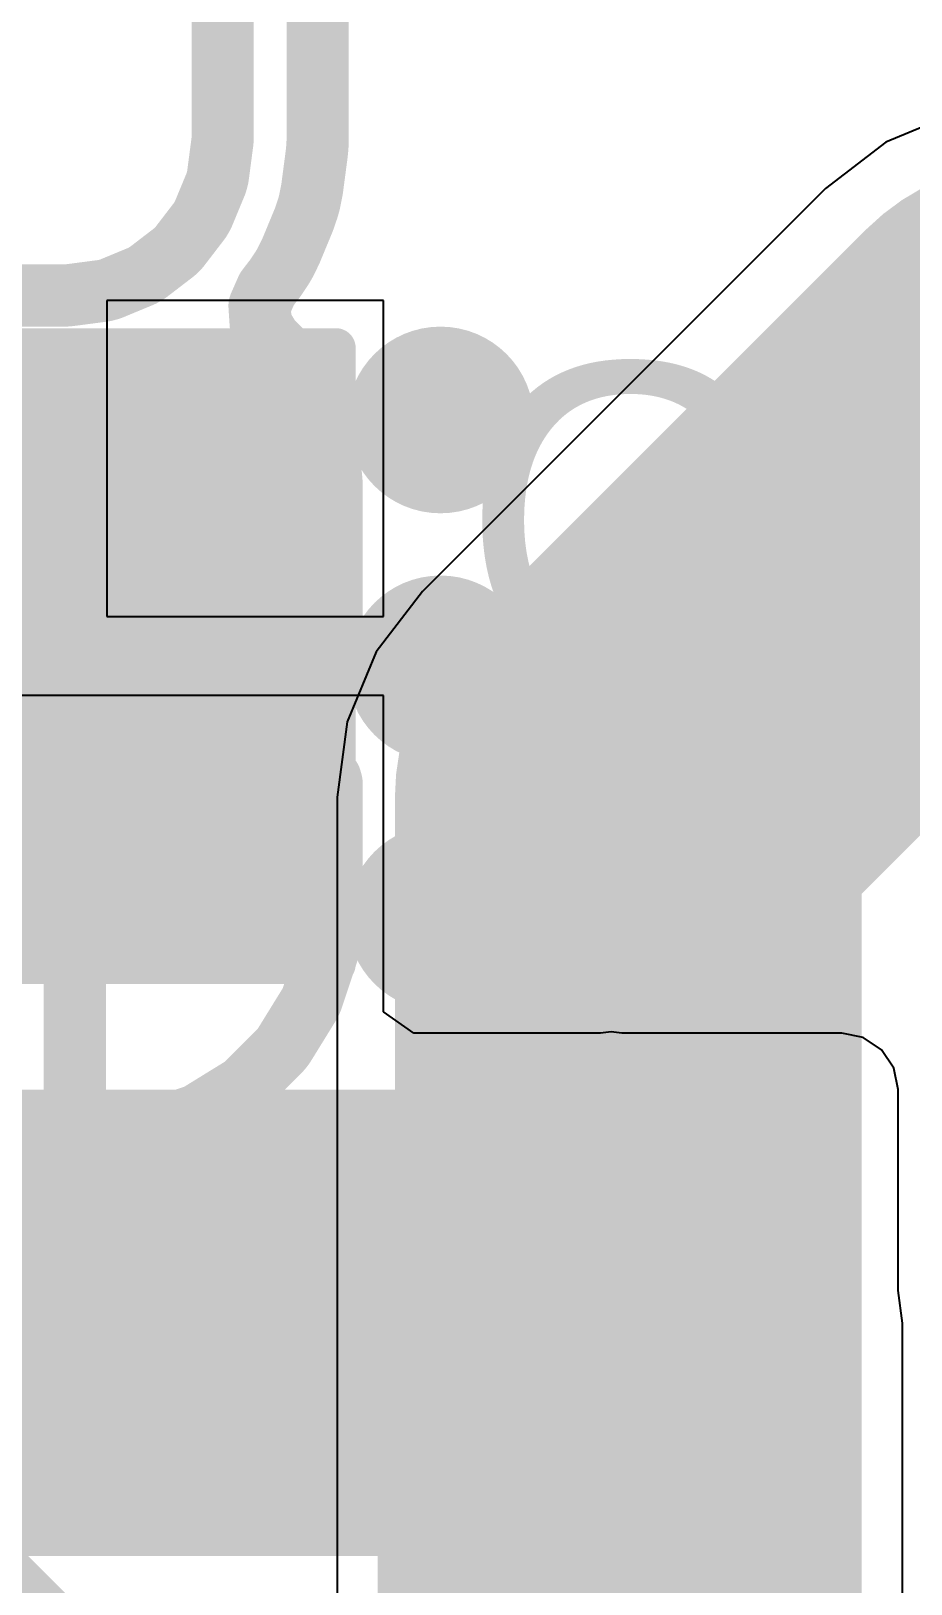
# Model space of a CAD drawing. Header units: inches. Extents: x 0 to 12.4, y -0.6 to 2.2.
# Drawn here: x 0.4394 to 0.5508, y 1.2235 to 1.42 of the extents above; entities that cross this region are included whole.
import ezdxf

# ---------------------------------------------------------------- set-up
doc = ezdxf.new("R2010")
doc.units = ezdxf.units.IN
doc.header["$MEASUREMENT"] = 0
for name, color, linetype in [('Bottom Layer', 5, 'Continuous'), ('Dimension', 6, 'Continuous'), ('Mechanical 4', 56, 'Continuous'), ('Top Layer', 1, 'Continuous'), ('Top Overlay', 2, 'Continuous'), ('Top Paste', 8, 'Continuous'), ('Top Solder', 216, 'Continuous')]:
    doc.layers.add(name, color=color, linetype=linetype)
doc.styles.add('Arial', font='', dxfattribs={"height": 0.2})
doc.styles.get('Arial').set_extended_font_data('Arial')

# ---------------------------------------------------------------- blocks, each defined once
blk = doc.blocks.new('C___1206_66')
at = {"layer": 'Top Layer'}
for points in [[(-0.08, 0.035), (-0.02, 0.035), (-0.02, -0.035), (-0.08, -0.035)], [(0.02, 0.035), (0.08, 0.035), (0.08, -0.035), (0.02, -0.035)]]:
    blk.add_hatch(color=1, dxfattribs=at).paths.add_polyline_path(points)
at = {"layer": 'Top Paste'}
for points in [[(-0.08, 0.035), (-0.02, 0.035), (-0.02, -0.035), (-0.08, -0.035)], [(0.02, 0.035), (0.08, 0.035), (0.08, -0.035), (0.02, -0.035)]]:
    blk.add_hatch(color=8, dxfattribs=at).paths.add_polyline_path(points)
at = {"layer": 'Top Solder'}
for points in [[(-0.084, 0.039), (-0.016, 0.039), (-0.016, -0.039), (-0.084, -0.039)], [(0.016, 0.039), (0.084, 0.039), (0.084, -0.039), (0.016, -0.039)]]:
    blk.add_hatch(color=216, dxfattribs=at).paths.add_polyline_path(points)
at = {"layer": 'Top Overlay'}
for points in [[(-0.024, 0.039, 0.005, 0.005, 0), (-0.084, 0.039, 0.005, 0.005, 0)], [(-0.084, 0.039, 0.005, 0.005, 0), (-0.084, -0.039, 0.005, 0.005, 0)], [(0.084, 0.039, 0.005, 0.005, 0), (0.024, 0.039, 0.005, 0.005, 0)], [(0.084, 0.039, 0.005, 0.005, 0), (0.084, -0.039, 0.005, 0.005, 0)], [(-0.024, -0.039, 0.005, 0.005, 0), (-0.084, -0.039, 0.005, 0.005, 0)], [(0.084, -0.039, 0.005, 0.005, 0), (0.024, -0.039, 0.005, 0.005, 0)]]:
    blk.add_lwpolyline(points, format="xyseb", dxfattribs=at)
for points in [[(-0.08525, 0.039, 0.0025, 0.0025, 1), (-0.08275, 0.039, 0.0025, 0.0025, 1)], [(-0.08525, 0.039, 0.0025, 0.0025, 1), (-0.08275, 0.039, 0.0025, 0.0025, 1)], [(-0.02525, 0.039, 0.0025, 0.0025, 1), (-0.02275, 0.039, 0.0025, 0.0025, 1)], [(0.02275, 0.039, 0.0025, 0.0025, 1), (0.02525, 0.039, 0.0025, 0.0025, 1)], [(0.08275, 0.039, 0.0025, 0.0025, 1), (0.08525, 0.039, 0.0025, 0.0025, 1)], [(0.08275, 0.039, 0.0025, 0.0025, 1), (0.08525, 0.039, 0.0025, 0.0025, 1)], [(-0.08525, -0.039, 0.0025, 0.0025, 1), (-0.08275, -0.039, 0.0025, 0.0025, 1)], [(-0.08525, -0.039, 0.0025, 0.0025, 1), (-0.08275, -0.039, 0.0025, 0.0025, 1)], [(-0.02525, -0.039, 0.0025, 0.0025, 1), (-0.02275, -0.039, 0.0025, 0.0025, 1)], [(0.02275, -0.039, 0.0025, 0.0025, 1), (0.02525, -0.039, 0.0025, 0.0025, 1)], [(0.08275, -0.039, 0.0025, 0.0025, 1), (0.08525, -0.039, 0.0025, 0.0025, 1)], [(0.08275, -0.039, 0.0025, 0.0025, 1), (0.08525, -0.039, 0.0025, 0.0025, 1)]]:
    blk.add_lwpolyline(points, format="xyseb", close=True, dxfattribs=at)

msp = doc.modelspace()

# ---------------------------------------------------------------- hatches: boundary and pattern name
at = {"layer": 'Dimension'}
h = msp.add_hatch(color=6, dxfattribs=at)
edge = h.paths.add_edge_path()
edge.add_arc((0.4912344, 1.3707446), 0.011811, 0, 360)
h = msp.add_hatch(color=6, dxfattribs=at)
edge = h.paths.add_edge_path()
edge.add_arc((0.4912344, 1.3392486), 0.011811, 0, 360)
h = msp.add_hatch(color=6, dxfattribs=at)
edge = h.paths.add_edge_path()
edge.add_arc((0.4912344, 1.3077525), 0.011811, 0, 360)
at = {"layer": 'Top Layer'}
msp.add_hatch(color=1, dxfattribs=at).paths.add_polyline_path([(0.234315, 1.227), (0.542, 1.227), (0.542, 1.286), (0.234315, 1.286)])

# ---------------------------------------------------------------- linework, layer by layer
at = {"layer": 'Bottom Layer'}
for p, q in [((0.5564644, 1.4095873), (0.5475787, 1.4059067)), ((0.5475787, 1.4059067), (0.5399483, 1.4000517)), ((0.5399483, 1.4000517), (0.4889483, 1.3490517)), ((0.4889483, 1.3490517), (0.4830933, 1.3414213)), ((0.4830933, 1.3414213), (0.4794127, 1.3325356)), ((0.4794127, 1.3325356), (0.4781573, 1.323)), ((0.4781573, 1.323), (0.4781573, 0.7806371))]:
    msp.add_line(p, q, dxfattribs=at)
for points in [[(0.515, 1.323, 0.0590551, 0.0590551, 0), (0.566, 1.374, 0.0590551, 0.0590551, 0)], [(0.566, 1.374, 0.0590551, 0.0590551, 0), (0.737, 1.374, 0.0590551, 0.0590551, 0)], [(0.515, 0.7653764, 0.0590551, 0.0590551, 0), (0.515, 1.323, 0.0590551, 0.0590551, 0)]]:
    msp.add_lwpolyline(points, format="xyseb", dxfattribs=at)
for points in [[(0.5512362, 1.374, 0.0295275, 0.0295275, 1), (0.5807638, 1.374, 0.0295275, 0.0295275, 1)], [(0.5512362, 1.374, 0.0295275, 0.0295275, 1), (0.5807638, 1.374, 0.0295275, 0.0295275, 1)], [(0.5002362, 1.323, 0.0295275, 0.0295275, 1), (0.5297638, 1.323, 0.0295275, 0.0295275, 1)], [(0.5002362, 1.323, 0.0295275, 0.0295275, 1), (0.5297638, 1.323, 0.0295275, 0.0295275, 1)]]:
    msp.add_lwpolyline(points, format="xyseb", close=True, dxfattribs=at)
at = {"layer": 'Dimension'}
for points in [[(0.4636754, 1.4063687, 0.007874, 0.007874, 0), (0.4636754, 1.4296088, 0.007874, 0.007874, 0)], [(0.4757029, 1.4063687, 0.007874, 0.007874, 0), (0.4757029, 1.4296088, 0.007874, 0.007874, 0)], [(0.4630546, 1.4014631, 0.007874, 0.007874, 0), (0.4636504, 1.4059884, 0.007874, 0.007874, 0)], [(0.4636504, 1.4059884, 0.007874, 0.007874, 0), (0.4636754, 1.4063687, 0.007874, 0.007874, 0)], [(0.4755751, 1.4044185, 0.007874, 0.007874, 0), (0.4756522, 1.4052019, 0.007874, 0.007874, 0)], [(0.4756522, 1.4052019, 0.007874, 0.007874, 0), (0.4756772, 1.4055822, 0.007874, 0.007874, 0)], [(0.4756772, 1.4055822, 0.007874, 0.007874, 0), (0.4757029, 1.4063687, 0.007874, 0.007874, 0)], [(0.4749793, 1.3998932, 0.007874, 0.007874, 0), (0.4755751, 1.4044185, 0.007874, 0.007874, 0)], [(0.4628578, 1.4007285, 0.007874, 0.007874, 0), (0.4630546, 1.4014631, 0.007874, 0.007874, 0)], [(0.4611848, 1.3966896, 0.007874, 0.007874, 0), (0.4628578, 1.4007285, 0.007874, 0.007874, 0)], [(0.4746724, 1.3983501, 0.007874, 0.007874, 0), (0.4749793, 1.3998932, 0.007874, 0.007874, 0)], [(0.4739698, 1.3961257, 0.007874, 0.007874, 0), (0.4744755, 1.3976155, 0.007874, 0.007874, 0)], [(0.4744755, 1.3976155, 0.007874, 0.007874, 0), (0.4746724, 1.3983501, 0.007874, 0.007874, 0)], [(0.4581432, 1.3925626, 0.007874, 0.007874, 0), (0.4608046, 1.3960309, 0.007874, 0.007874, 0)], [(0.4608046, 1.3960309, 0.007874, 0.007874, 0), (0.4611848, 1.3966896, 0.007874, 0.007874, 0)], [(0.4722968, 1.3920869, 0.007874, 0.007874, 0), (0.4739698, 1.3961257, 0.007874, 0.007874, 0)], [(0.4541371, 1.3893635, 0.007874, 0.007874, 0), (0.4576054, 1.3920248, 0.007874, 0.007874, 0)], [(0.4576054, 1.3920248, 0.007874, 0.007874, 0), (0.4581432, 1.3925626, 0.007874, 0.007874, 0)], [(0.471601, 1.3906759, 0.007874, 0.007874, 0), (0.4722968, 1.3920869, 0.007874, 0.007874, 0)], [(0.4534784, 1.3889832, 0.007874, 0.007874, 0), (0.4541371, 1.3893635, 0.007874, 0.007874, 0)], [(0.4703467, 1.388709, 0.007874, 0.007874, 0), (0.4712207, 1.3900172, 0.007874, 0.007874, 0)], [(0.4712207, 1.3900172, 0.007874, 0.007874, 0), (0.471601, 1.3906759, 0.007874, 0.007874, 0)], [(0.4494396, 1.3873102, 0.007874, 0.007874, 0), (0.4534784, 1.3889832, 0.007874, 0.007874, 0)], [(0.4683417, 1.3851902, 0.007874, 0.007874, 0), (0.4692764, 1.3873142, 0.007874, 0.007874, 0)], [(0.4692764, 1.3873142, 0.007874, 0.007874, 0), (0.4703467, 1.388709, 0.007874, 0.007874, 0)], [(0.310323, 1.3864927, 0.007874, 0.007874, 0), (0.4437993, 1.3864927, 0.007874, 0.007874, 0)], [(0.4437993, 1.3864927, 0.007874, 0.007874, 0), (0.4441796, 1.3865176, 0.007874, 0.007874, 0)], [(0.4441796, 1.3865176, 0.007874, 0.007874, 0), (0.4487049, 1.3871134, 0.007874, 0.007874, 0)], [(0.4487049, 1.3871134, 0.007874, 0.007874, 0), (0.4494396, 1.3873102, 0.007874, 0.007874, 0)], [(0.4683417, 1.3851902, 0.007874, 0.007874, 0), (0.4684935, 1.3828744, 0.007874, 0.007874, 0)], [(0.4684935, 1.3828744, 0.007874, 0.007874, 0), (0.4696974, 1.3808903, 0.007874, 0.007874, 0)], [(0.4696974, 1.3808903, 0.007874, 0.007874, 0), (0.4710456, 1.3795421, 0.007874, 0.007874, 0)], [(0.4710456, 1.3795421, 0.007874, 0.007874, 0), (0.4713962, 1.3790988, 0.007874, 0.007874, 0)], [(0.4713962, 1.3790988, 0.007874, 0.007874, 0), (0.4747213, 1.3737079, 0.007874, 0.007874, 0)], [(0.4747213, 1.3737079, 0.007874, 0.007874, 0), (0.47496, 1.3731961, 0.007874, 0.007874, 0)], [(0.47496, 1.3731961, 0.007874, 0.007874, 0), (0.4769579, 1.3671668, 0.007874, 0.007874, 0)], [(0.4769579, 1.3671668, 0.007874, 0.007874, 0), (0.4770688, 1.3666486, 0.007874, 0.007874, 0)], [(0.4770688, 1.3666486, 0.007874, 0.007874, 0), (0.4774422, 1.3629932, 0.007874, 0.007874, 0)], [(0.4774422, 1.3629932, 0.007874, 0.007874, 0), (0.4774548, 1.3627458, 0.007874, 0.007874, 0)], [(0.4774548, 1.3457969, 0.007874, 0.007874, 0), (0.4774548, 1.3627458, 0.007874, 0.007874, 0)], [(0.393452, 1.3451541, 0.007874, 0.007874, 0), (0.4768121, 1.3451541, 0.007874, 0.007874, 0)], [(0.4768121, 1.3451541, 0.007874, 0.007874, 0), (0.477319, 1.34529, 0.007874, 0.007874, 0)], [(0.477319, 1.34529, 0.007874, 0.007874, 0), (0.4774548, 1.3457969, 0.007874, 0.007874, 0)], [(0.3534588, 1.3392486, 0.007874, 0.007874, 0), (0.676051, 1.3392486, 0.007874, 0.007874, 0)], [(0.3534588, 1.3392486, 0.007874, 0.007874, 0), (0.676051, 1.3392486, 0.007874, 0.007874, 0)], [(0.4449746, 1.3248263, 0.007874, 0.007874, 0), (0.4451104, 1.3253332, 0.007874, 0.007874, 0)], [(0.4449746, 1.2808363, 0.007874, 0.007874, 0), (0.4449746, 1.3248263, 0.007874, 0.007874, 0)], [(0.4451104, 1.3253332, 0.007874, 0.007874, 0), (0.4456173, 1.3254691, 0.007874, 0.007874, 0)], [(0.4456173, 1.3254691, 0.007874, 0.007874, 0), (0.4768121, 1.3254691, 0.007874, 0.007874, 0)], [(0.4768121, 1.3254691, 0.007874, 0.007874, 0), (0.477319, 1.3253332, 0.007874, 0.007874, 0)], [(0.477319, 1.3253332, 0.007874, 0.007874, 0), (0.4774549, 1.3248263, 0.007874, 0.007874, 0)], [(0.4774549, 1.3078772, 0.007874, 0.007874, 0), (0.4774549, 1.3248263, 0.007874, 0.007874, 0)], [(0.4770688, 1.3039746, 0.007874, 0.007874, 0), (0.4774423, 1.3076301, 0.007874, 0.007874, 0)], [(0.4774423, 1.3076301, 0.007874, 0.007874, 0), (0.4774549, 1.3078772, 0.007874, 0.007874, 0)], [(0.47496, 1.297427, 0.007874, 0.007874, 0), (0.4769578, 1.3034563, 0.007874, 0.007874, 0)], [(0.4769578, 1.3034563, 0.007874, 0.007874, 0), (0.4770688, 1.3039746, 0.007874, 0.007874, 0)], [(0.4747213, 1.2969153, 0.007874, 0.007874, 0), (0.47496, 1.297427, 0.007874, 0.007874, 0)], [(0.4713962, 1.2915244, 0.007874, 0.007874, 0), (0.4747213, 1.2969153, 0.007874, 0.007874, 0)], [(0.4665673, 1.2866027, 0.007874, 0.007874, 0), (0.4710456, 1.2910811, 0.007874, 0.007874, 0)], [(0.4710456, 1.2910811, 0.007874, 0.007874, 0), (0.4713962, 1.2915244, 0.007874, 0.007874, 0)], [(0.4607331, 1.282927, 0.007874, 0.007874, 0), (0.4661239, 1.2862522, 0.007874, 0.007874, 0)], [(0.4661239, 1.2862522, 0.007874, 0.007874, 0), (0.4665673, 1.2866027, 0.007874, 0.007874, 0)], [(0.3764412, 1.2840449, 0.007874, 0.007874, 0), (0.4455557, 1.2149303, 0.007874, 0.007874, 0)], [(0.454192, 1.2806905, 0.007874, 0.007874, 0), (0.4602213, 1.2826884, 0.007874, 0.007874, 0)], [(0.4602213, 1.2826884, 0.007874, 0.007874, 0), (0.4607331, 1.282927, 0.007874, 0.007874, 0)], [(0.4252895, 1.2808363, 0.007874, 0.007874, 0), (0.4449746, 1.2808363, 0.007874, 0.007874, 0)], [(0.4252895, 1.2808363, 0.007874, 0.007874, 0), (0.4449746, 1.2808363, 0.007874, 0.007874, 0)], [(0.4449746, 1.2808363, 0.007874, 0.007874, 0), (0.4451104, 1.2803294, 0.007874, 0.007874, 0)], [(0.4451104, 1.2803294, 0.007874, 0.007874, 0), (0.4456173, 1.2801935, 0.007874, 0.007874, 0)], [(0.4456173, 1.2801935, 0.007874, 0.007874, 0), (0.449771, 1.2801935, 0.007874, 0.007874, 0)], [(0.449771, 1.2801935, 0.007874, 0.007874, 0), (0.4500183, 1.2802061, 0.007874, 0.007874, 0)], [(0.4500183, 1.2802061, 0.007874, 0.007874, 0), (0.4536737, 1.2805795, 0.007874, 0.007874, 0)], [(0.4536737, 1.2805795, 0.007874, 0.007874, 0), (0.454192, 1.2806905, 0.007874, 0.007874, 0)]]:
    msp.add_lwpolyline(points, format="xyseb", dxfattribs=at)
for points in [[(0.4616819, 1.4059884, 0.003937, 0.003937, 1), (0.4656189, 1.4059884, 0.003937, 0.003937, 1)], [(0.4616819, 1.4059884, 0.003937, 0.003937, 1), (0.4656189, 1.4059884, 0.003937, 0.003937, 1)], [(0.4617069, 1.4063687, 0.003937, 0.003937, 1), (0.4656439, 1.4063687, 0.003937, 0.003937, 1)], [(0.4617069, 1.4063687, 0.003937, 0.003937, 1), (0.4656439, 1.4063687, 0.003937, 0.003937, 1)], [(0.4736837, 1.4052019, 0.003937, 0.003937, 1), (0.4776207, 1.4052019, 0.003937, 0.003937, 1)], [(0.4736837, 1.4052019, 0.003937, 0.003937, 1), (0.4776207, 1.4052019, 0.003937, 0.003937, 1)], [(0.4737087, 1.4055822, 0.003937, 0.003937, 1), (0.4776457, 1.4055822, 0.003937, 0.003937, 1)], [(0.4737087, 1.4055822, 0.003937, 0.003937, 1), (0.4776457, 1.4055822, 0.003937, 0.003937, 1)], [(0.4737344, 1.4063687, 0.003937, 0.003937, 1), (0.4776714, 1.4063687, 0.003937, 0.003937, 1)], [(0.4737344, 1.4063687, 0.003937, 0.003937, 1), (0.4776714, 1.4063687, 0.003937, 0.003937, 1)], [(0.4736066, 1.4044185, 0.003937, 0.003937, 1), (0.4775436, 1.4044185, 0.003937, 0.003937, 1)], [(0.4736066, 1.4044185, 0.003937, 0.003937, 1), (0.4775436, 1.4044185, 0.003937, 0.003937, 1)], [(0.4610861, 1.4014631, 0.003937, 0.003937, 1), (0.4650231, 1.4014631, 0.003937, 0.003937, 1)], [(0.4610861, 1.4014631, 0.003937, 0.003937, 1), (0.4650231, 1.4014631, 0.003937, 0.003937, 1)], [(0.4608893, 1.4007285, 0.003937, 0.003937, 1), (0.4648263, 1.4007285, 0.003937, 0.003937, 1)], [(0.4608893, 1.4007285, 0.003937, 0.003937, 1), (0.4648263, 1.4007285, 0.003937, 0.003937, 1)], [(0.4730108, 1.3998932, 0.003937, 0.003937, 1), (0.4769478, 1.3998932, 0.003937, 0.003937, 1)], [(0.4730108, 1.3998932, 0.003937, 0.003937, 1), (0.4769478, 1.3998932, 0.003937, 0.003937, 1)], [(0.472507, 1.3976155, 0.003937, 0.003937, 1), (0.476444, 1.3976155, 0.003937, 0.003937, 1)], [(0.472507, 1.3976155, 0.003937, 0.003937, 1), (0.476444, 1.3976155, 0.003937, 0.003937, 1)], [(0.4727039, 1.3983501, 0.003937, 0.003937, 1), (0.4766409, 1.3983501, 0.003937, 0.003937, 1)], [(0.4727039, 1.3983501, 0.003937, 0.003937, 1), (0.4766409, 1.3983501, 0.003937, 0.003937, 1)], [(0.4588361, 1.3960309, 0.003937, 0.003937, 1), (0.4627731, 1.3960309, 0.003937, 0.003937, 1)], [(0.4588361, 1.3960309, 0.003937, 0.003937, 1), (0.4627731, 1.3960309, 0.003937, 0.003937, 1)], [(0.4592163, 1.3966896, 0.003937, 0.003937, 1), (0.4631533, 1.3966896, 0.003937, 0.003937, 1)], [(0.4592163, 1.3966896, 0.003937, 0.003937, 1), (0.4631533, 1.3966896, 0.003937, 0.003937, 1)], [(0.4720013, 1.3961257, 0.003937, 0.003937, 1), (0.4759383, 1.3961257, 0.003937, 0.003937, 1)], [(0.4720013, 1.3961257, 0.003937, 0.003937, 1), (0.4759383, 1.3961257, 0.003937, 0.003937, 1)], [(0.4556369, 1.3920248, 0.003937, 0.003937, 1), (0.4595739, 1.3920248, 0.003937, 0.003937, 1)], [(0.4556369, 1.3920248, 0.003937, 0.003937, 1), (0.4595739, 1.3920248, 0.003937, 0.003937, 1)], [(0.4561747, 1.3925626, 0.003937, 0.003937, 1), (0.4601117, 1.3925626, 0.003937, 0.003937, 1)], [(0.4561747, 1.3925626, 0.003937, 0.003937, 1), (0.4601117, 1.3925626, 0.003937, 0.003937, 1)], [(0.4703283, 1.3920869, 0.003937, 0.003937, 1), (0.4742653, 1.3920869, 0.003937, 0.003937, 1)], [(0.4703283, 1.3920869, 0.003937, 0.003937, 1), (0.4742653, 1.3920869, 0.003937, 0.003937, 1)], [(0.4521686, 1.3893635, 0.003937, 0.003937, 1), (0.4561056, 1.3893635, 0.003937, 0.003937, 1)], [(0.4521686, 1.3893635, 0.003937, 0.003937, 1), (0.4561056, 1.3893635, 0.003937, 0.003937, 1)], [(0.4692522, 1.3900172, 0.003937, 0.003937, 1), (0.4731892, 1.3900172, 0.003937, 0.003937, 1)], [(0.4692522, 1.3900172, 0.003937, 0.003937, 1), (0.4731892, 1.3900172, 0.003937, 0.003937, 1)], [(0.4696325, 1.3906759, 0.003937, 0.003937, 1), (0.4735695, 1.3906759, 0.003937, 0.003937, 1)], [(0.4696325, 1.3906759, 0.003937, 0.003937, 1), (0.4735695, 1.3906759, 0.003937, 0.003937, 1)], [(0.4515099, 1.3889832, 0.003937, 0.003937, 1), (0.4554469, 1.3889832, 0.003937, 0.003937, 1)], [(0.4515099, 1.3889832, 0.003937, 0.003937, 1), (0.4554469, 1.3889832, 0.003937, 0.003937, 1)], [(0.4673079, 1.3873142, 0.003937, 0.003937, 1), (0.4712449, 1.3873142, 0.003937, 0.003937, 1)], [(0.4673079, 1.3873142, 0.003937, 0.003937, 1), (0.4712449, 1.3873142, 0.003937, 0.003937, 1)], [(0.4683782, 1.388709, 0.003937, 0.003937, 1), (0.4723152, 1.388709, 0.003937, 0.003937, 1)], [(0.4683782, 1.388709, 0.003937, 0.003937, 1), (0.4723152, 1.388709, 0.003937, 0.003937, 1)], [(0.4418308, 1.3864927, 0.003937, 0.003937, 1), (0.4457678, 1.3864927, 0.003937, 0.003937, 1)], [(0.4418308, 1.3864927, 0.003937, 0.003937, 1), (0.4457678, 1.3864927, 0.003937, 0.003937, 1)], [(0.4422111, 1.3865176, 0.003937, 0.003937, 1), (0.4461481, 1.3865176, 0.003937, 0.003937, 1)], [(0.4422111, 1.3865176, 0.003937, 0.003937, 1), (0.4461481, 1.3865176, 0.003937, 0.003937, 1)], [(0.4467364, 1.3871134, 0.003937, 0.003937, 1), (0.4506734, 1.3871134, 0.003937, 0.003937, 1)], [(0.4467364, 1.3871134, 0.003937, 0.003937, 1), (0.4506734, 1.3871134, 0.003937, 0.003937, 1)], [(0.4474711, 1.3873102, 0.003937, 0.003937, 1), (0.4514081, 1.3873102, 0.003937, 0.003937, 1)], [(0.4474711, 1.3873102, 0.003937, 0.003937, 1), (0.4514081, 1.3873102, 0.003937, 0.003937, 1)], [(0.4663732, 1.3851902, 0.003937, 0.003937, 1), (0.4703102, 1.3851902, 0.003937, 0.003937, 1)], [(0.4663732, 1.3851902, 0.003937, 0.003937, 1), (0.4703102, 1.3851902, 0.003937, 0.003937, 1)], [(0.466525, 1.3828744, 0.003937, 0.003937, 1), (0.470462, 1.3828744, 0.003937, 0.003937, 1)], [(0.466525, 1.3828744, 0.003937, 0.003937, 1), (0.470462, 1.3828744, 0.003937, 0.003937, 1)], [(0.4677289, 1.3808903, 0.003937, 0.003937, 1), (0.4716659, 1.3808903, 0.003937, 0.003937, 1)], [(0.4677289, 1.3808903, 0.003937, 0.003937, 1), (0.4716659, 1.3808903, 0.003937, 0.003937, 1)], [(0.4690771, 1.3795421, 0.003937, 0.003937, 1), (0.4730141, 1.3795421, 0.003937, 0.003937, 1)], [(0.4690771, 1.3795421, 0.003937, 0.003937, 1), (0.4730141, 1.3795421, 0.003937, 0.003937, 1)], [(0.4694277, 1.3790988, 0.003937, 0.003937, 1), (0.4733647, 1.3790988, 0.003937, 0.003937, 1)], [(0.4694277, 1.3790988, 0.003937, 0.003937, 1), (0.4733647, 1.3790988, 0.003937, 0.003937, 1)], [(0.4727528, 1.3737079, 0.003937, 0.003937, 1), (0.4766898, 1.3737079, 0.003937, 0.003937, 1)], [(0.4727528, 1.3737079, 0.003937, 0.003937, 1), (0.4766898, 1.3737079, 0.003937, 0.003937, 1)], [(0.4729915, 1.3731961, 0.003937, 0.003937, 1), (0.4769285, 1.3731961, 0.003937, 0.003937, 1)], [(0.4729915, 1.3731961, 0.003937, 0.003937, 1), (0.4769285, 1.3731961, 0.003937, 0.003937, 1)], [(0.4749894, 1.3671668, 0.003937, 0.003937, 1), (0.4789264, 1.3671668, 0.003937, 0.003937, 1)], [(0.4749894, 1.3671668, 0.003937, 0.003937, 1), (0.4789264, 1.3671668, 0.003937, 0.003937, 1)], [(0.4751003, 1.3666486, 0.003937, 0.003937, 1), (0.4790373, 1.3666486, 0.003937, 0.003937, 1)], [(0.4751003, 1.3666486, 0.003937, 0.003937, 1), (0.4790373, 1.3666486, 0.003937, 0.003937, 1)], [(0.4754737, 1.3629932, 0.003937, 0.003937, 1), (0.4794107, 1.3629932, 0.003937, 0.003937, 1)], [(0.4754737, 1.3629932, 0.003937, 0.003937, 1), (0.4794107, 1.3629932, 0.003937, 0.003937, 1)], [(0.4754863, 1.3627458, 0.003937, 0.003937, 1), (0.4794233, 1.3627458, 0.003937, 0.003937, 1)], [(0.4754863, 1.3627458, 0.003937, 0.003937, 1), (0.4794233, 1.3627458, 0.003937, 0.003937, 1)], [(0.4748436, 1.3451541, 0.003937, 0.003937, 1), (0.4787806, 1.3451541, 0.003937, 0.003937, 1)], [(0.4748436, 1.3451541, 0.003937, 0.003937, 1), (0.4787806, 1.3451541, 0.003937, 0.003937, 1)], [(0.4753505, 1.34529, 0.003937, 0.003937, 1), (0.4792875, 1.34529, 0.003937, 0.003937, 1)], [(0.4753505, 1.34529, 0.003937, 0.003937, 1), (0.4792875, 1.34529, 0.003937, 0.003937, 1)], [(0.4754863, 1.3457969, 0.003937, 0.003937, 1), (0.4794233, 1.3457969, 0.003937, 0.003937, 1)], [(0.4754863, 1.3457969, 0.003937, 0.003937, 1), (0.4794233, 1.3457969, 0.003937, 0.003937, 1)], [(0.4430061, 1.3248263, 0.003937, 0.003937, 1), (0.4469431, 1.3248263, 0.003937, 0.003937, 1)], [(0.4430061, 1.3248263, 0.003937, 0.003937, 1), (0.4469431, 1.3248263, 0.003937, 0.003937, 1)], [(0.4431419, 1.3253332, 0.003937, 0.003937, 1), (0.4470789, 1.3253332, 0.003937, 0.003937, 1)], [(0.4431419, 1.3253332, 0.003937, 0.003937, 1), (0.4470789, 1.3253332, 0.003937, 0.003937, 1)], [(0.4436488, 1.3254691, 0.003937, 0.003937, 1), (0.4475858, 1.3254691, 0.003937, 0.003937, 1)], [(0.4436488, 1.3254691, 0.003937, 0.003937, 1), (0.4475858, 1.3254691, 0.003937, 0.003937, 1)], [(0.4748436, 1.3254691, 0.003937, 0.003937, 1), (0.4787806, 1.3254691, 0.003937, 0.003937, 1)], [(0.4748436, 1.3254691, 0.003937, 0.003937, 1), (0.4787806, 1.3254691, 0.003937, 0.003937, 1)], [(0.4753505, 1.3253332, 0.003937, 0.003937, 1), (0.4792875, 1.3253332, 0.003937, 0.003937, 1)], [(0.4753505, 1.3253332, 0.003937, 0.003937, 1), (0.4792875, 1.3253332, 0.003937, 0.003937, 1)], [(0.4754864, 1.3248263, 0.003937, 0.003937, 1), (0.4794234, 1.3248263, 0.003937, 0.003937, 1)], [(0.4754864, 1.3248263, 0.003937, 0.003937, 1), (0.4794234, 1.3248263, 0.003937, 0.003937, 1)], [(0.4754738, 1.3076301, 0.003937, 0.003937, 1), (0.4794108, 1.3076301, 0.003937, 0.003937, 1)], [(0.4754738, 1.3076301, 0.003937, 0.003937, 1), (0.4794108, 1.3076301, 0.003937, 0.003937, 1)], [(0.4754864, 1.3078772, 0.003937, 0.003937, 1), (0.4794234, 1.3078772, 0.003937, 0.003937, 1)], [(0.4754864, 1.3078772, 0.003937, 0.003937, 1), (0.4794234, 1.3078772, 0.003937, 0.003937, 1)], [(0.4749893, 1.3034563, 0.003937, 0.003937, 1), (0.4789263, 1.3034563, 0.003937, 0.003937, 1)], [(0.4749893, 1.3034563, 0.003937, 0.003937, 1), (0.4789263, 1.3034563, 0.003937, 0.003937, 1)], [(0.4751003, 1.3039746, 0.003937, 0.003937, 1), (0.4790373, 1.3039746, 0.003937, 0.003937, 1)], [(0.4751003, 1.3039746, 0.003937, 0.003937, 1), (0.4790373, 1.3039746, 0.003937, 0.003937, 1)], [(0.4729915, 1.297427, 0.003937, 0.003937, 1), (0.4769285, 1.297427, 0.003937, 0.003937, 1)], [(0.4729915, 1.297427, 0.003937, 0.003937, 1), (0.4769285, 1.297427, 0.003937, 0.003937, 1)], [(0.4727528, 1.2969153, 0.003937, 0.003937, 1), (0.4766898, 1.2969153, 0.003937, 0.003937, 1)], [(0.4727528, 1.2969153, 0.003937, 0.003937, 1), (0.4766898, 1.2969153, 0.003937, 0.003937, 1)], [(0.4690771, 1.2910811, 0.003937, 0.003937, 1), (0.4730141, 1.2910811, 0.003937, 0.003937, 1)], [(0.4690771, 1.2910811, 0.003937, 0.003937, 1), (0.4730141, 1.2910811, 0.003937, 0.003937, 1)], [(0.4694277, 1.2915244, 0.003937, 0.003937, 1), (0.4733647, 1.2915244, 0.003937, 0.003937, 1)], [(0.4694277, 1.2915244, 0.003937, 0.003937, 1), (0.4733647, 1.2915244, 0.003937, 0.003937, 1)], [(0.4641554, 1.2862522, 0.003937, 0.003937, 1), (0.4680924, 1.2862522, 0.003937, 0.003937, 1)], [(0.4641554, 1.2862522, 0.003937, 0.003937, 1), (0.4680924, 1.2862522, 0.003937, 0.003937, 1)], [(0.4645988, 1.2866027, 0.003937, 0.003937, 1), (0.4685358, 1.2866027, 0.003937, 0.003937, 1)], [(0.4645988, 1.2866027, 0.003937, 0.003937, 1), (0.4685358, 1.2866027, 0.003937, 0.003937, 1)], [(0.4582528, 1.2826884, 0.003937, 0.003937, 1), (0.4621898, 1.2826884, 0.003937, 0.003937, 1)], [(0.4582528, 1.2826884, 0.003937, 0.003937, 1), (0.4621898, 1.2826884, 0.003937, 0.003937, 1)], [(0.4587646, 1.282927, 0.003937, 0.003937, 1), (0.4627016, 1.282927, 0.003937, 0.003937, 1)], [(0.4587646, 1.282927, 0.003937, 0.003937, 1), (0.4627016, 1.282927, 0.003937, 0.003937, 1)], [(0.4430061, 1.2808363, 0.003937, 0.003937, 1), (0.4469431, 1.2808363, 0.003937, 0.003937, 1)], [(0.4430061, 1.2808363, 0.003937, 0.003937, 1), (0.4469431, 1.2808363, 0.003937, 0.003937, 1)], [(0.4430061, 1.2808363, 0.003937, 0.003937, 1), (0.4469431, 1.2808363, 0.003937, 0.003937, 1)], [(0.4430061, 1.2808363, 0.003937, 0.003937, 1), (0.4469431, 1.2808363, 0.003937, 0.003937, 1)], [(0.4431419, 1.2803294, 0.003937, 0.003937, 1), (0.4470789, 1.2803294, 0.003937, 0.003937, 1)], [(0.4431419, 1.2803294, 0.003937, 0.003937, 1), (0.4470789, 1.2803294, 0.003937, 0.003937, 1)], [(0.4436488, 1.2801935, 0.003937, 0.003937, 1), (0.4475858, 1.2801935, 0.003937, 0.003937, 1)], [(0.4436488, 1.2801935, 0.003937, 0.003937, 1), (0.4475858, 1.2801935, 0.003937, 0.003937, 1)], [(0.4478025, 1.2801935, 0.003937, 0.003937, 1), (0.4517395, 1.2801935, 0.003937, 0.003937, 1)], [(0.4478025, 1.2801935, 0.003937, 0.003937, 1), (0.4517395, 1.2801935, 0.003937, 0.003937, 1)], [(0.4480498, 1.2802061, 0.003937, 0.003937, 1), (0.4519868, 1.2802061, 0.003937, 0.003937, 1)], [(0.4480498, 1.2802061, 0.003937, 0.003937, 1), (0.4519868, 1.2802061, 0.003937, 0.003937, 1)], [(0.4517052, 1.2805795, 0.003937, 0.003937, 1), (0.4556422, 1.2805795, 0.003937, 0.003937, 1)], [(0.4517052, 1.2805795, 0.003937, 0.003937, 1), (0.4556422, 1.2805795, 0.003937, 0.003937, 1)], [(0.4522235, 1.2806905, 0.003937, 0.003937, 1), (0.4561605, 1.2806905, 0.003937, 0.003937, 1)], [(0.4522235, 1.2806905, 0.003937, 0.003937, 1), (0.4561605, 1.2806905, 0.003937, 0.003937, 1)]]:
    msp.add_lwpolyline(points, format="xyseb", close=True, dxfattribs=at)
at = {"layer": 'Mechanical 4'}
for points in [[(0.4490915, 1.277929, 0.0059055, 0.0059055, 0), (0.452841, 1.2798038, 0.0059055, 0.0059055, 0)], [(0.452841, 1.2798038, 0.0059055, 0.0059055, 0), (0.4603401, 1.2798038, 0.0059055, 0.0059055, 0)], [(0.4603401, 1.2798038, 0.0059055, 0.0059055, 0), (0.4640896, 1.277929, 0.0059055, 0.0059055, 0)], [(0.4472167, 1.2760543, 0.0059055, 0.0059055, 0), (0.4490915, 1.277929, 0.0059055, 0.0059055, 0)], [(0.4640896, 1.277929, 0.0059055, 0.0059055, 0), (0.4659644, 1.2760543, 0.0059055, 0.0059055, 0)], [(0.4453419, 1.2723047, 0.0059055, 0.0059055, 0), (0.4472167, 1.2760543, 0.0059055, 0.0059055, 0)], [(0.4659644, 1.2760543, 0.0059055, 0.0059055, 0), (0.4678391, 1.2723047, 0.0059055, 0.0059055, 0)], [(0.4453419, 1.2629309, 0.0059055, 0.0059055, 0), (0.4453419, 1.2723047, 0.0059055, 0.0059055, 0)], [(0.4678391, 1.2573066, 0.0059055, 0.0059055, 0), (0.4678391, 1.2723047, 0.0059055, 0.0059055, 0)], [(0.4453419, 1.2629309, 0.0059055, 0.0059055, 0), (0.4472167, 1.2591814, 0.0059055, 0.0059055, 0)], [(0.4659644, 1.2591814, 0.0059055, 0.0059055, 0), (0.4678391, 1.2629309, 0.0059055, 0.0059055, 0)], [(0.4472167, 1.2591814, 0.0059055, 0.0059055, 0), (0.4490915, 1.2573066, 0.0059055, 0.0059055, 0)], [(0.4640896, 1.2573066, 0.0059055, 0.0059055, 0), (0.4659644, 1.2591814, 0.0059055, 0.0059055, 0)], [(0.4490915, 1.2573066, 0.0059055, 0.0059055, 0), (0.452841, 1.2554319, 0.0059055, 0.0059055, 0)], [(0.4603401, 1.2554319, 0.0059055, 0.0059055, 0), (0.4640896, 1.2573066, 0.0059055, 0.0059055, 0)], [(0.4659644, 1.2498076, 0.0059055, 0.0059055, 0), (0.4678391, 1.2573066, 0.0059055, 0.0059055, 0)], [(0.452841, 1.2554319, 0.0059055, 0.0059055, 0), (0.4603401, 1.2554319, 0.0059055, 0.0059055, 0)], [(0.4622148, 1.2441833, 0.0059055, 0.0059055, 0), (0.4659644, 1.2498076, 0.0059055, 0.0059055, 0)], [(0.4603401, 1.2423085, 0.0059055, 0.0059055, 0), (0.4622148, 1.2441833, 0.0059055, 0.0059055, 0)], [(0.4565905, 1.2404337, 0.0059055, 0.0059055, 0), (0.4603401, 1.2423085, 0.0059055, 0.0059055, 0)], [(0.4490915, 1.2404337, 0.0059055, 0.0059055, 0), (0.4565905, 1.2404337, 0.0059055, 0.0059055, 0)]]:
    msp.add_lwpolyline(points, format="xyseb", dxfattribs=at)
for points in [[(0.4513646, 1.2798038, 0.0029527, 0.0029527, 1), (0.4543174, 1.2798038, 0.0029527, 0.0029527, 1)], [(0.4513646, 1.2798038, 0.0029527, 0.0029527, 1), (0.4543174, 1.2798038, 0.0029527, 0.0029527, 1)], [(0.4588637, 1.2798038, 0.0029527, 0.0029527, 1), (0.4618165, 1.2798038, 0.0029527, 0.0029527, 1)], [(0.4588637, 1.2798038, 0.0029527, 0.0029527, 1), (0.4618165, 1.2798038, 0.0029527, 0.0029527, 1)], [(0.4476151, 1.277929, 0.0029527, 0.0029527, 1), (0.4505679, 1.277929, 0.0029527, 0.0029527, 1)], [(0.4476151, 1.277929, 0.0029527, 0.0029527, 1), (0.4505679, 1.277929, 0.0029527, 0.0029527, 1)], [(0.4626132, 1.277929, 0.0029527, 0.0029527, 1), (0.465566, 1.277929, 0.0029527, 0.0029527, 1)], [(0.4626132, 1.277929, 0.0029527, 0.0029527, 1), (0.465566, 1.277929, 0.0029527, 0.0029527, 1)], [(0.4457403, 1.2760543, 0.0029527, 0.0029527, 1), (0.4486931, 1.2760543, 0.0029527, 0.0029527, 1)], [(0.4457403, 1.2760543, 0.0029527, 0.0029527, 1), (0.4486931, 1.2760543, 0.0029527, 0.0029527, 1)], [(0.464488, 1.2760543, 0.0029527, 0.0029527, 1), (0.4674408, 1.2760543, 0.0029527, 0.0029527, 1)], [(0.464488, 1.2760543, 0.0029527, 0.0029527, 1), (0.4674408, 1.2760543, 0.0029527, 0.0029527, 1)], [(0.4438655, 1.2723047, 0.0029527, 0.0029527, 1), (0.4468183, 1.2723047, 0.0029527, 0.0029527, 1)], [(0.4438655, 1.2723047, 0.0029527, 0.0029527, 1), (0.4468183, 1.2723047, 0.0029527, 0.0029527, 1)], [(0.4663627, 1.2723047, 0.0029527, 0.0029527, 1), (0.4693155, 1.2723047, 0.0029527, 0.0029527, 1)], [(0.4663627, 1.2723047, 0.0029527, 0.0029527, 1), (0.4693155, 1.2723047, 0.0029527, 0.0029527, 1)], [(0.4438655, 1.2629309, 0.0029527, 0.0029527, 1), (0.4468183, 1.2629309, 0.0029527, 0.0029527, 1)], [(0.4438655, 1.2629309, 0.0029527, 0.0029527, 1), (0.4468183, 1.2629309, 0.0029527, 0.0029527, 1)], [(0.4663627, 1.2629309, 0.0029527, 0.0029527, 1), (0.4693155, 1.2629309, 0.0029527, 0.0029527, 1)], [(0.4457403, 1.2591814, 0.0029527, 0.0029527, 1), (0.4486931, 1.2591814, 0.0029527, 0.0029527, 1)], [(0.4457403, 1.2591814, 0.0029527, 0.0029527, 1), (0.4486931, 1.2591814, 0.0029527, 0.0029527, 1)], [(0.464488, 1.2591814, 0.0029527, 0.0029527, 1), (0.4674408, 1.2591814, 0.0029527, 0.0029527, 1)], [(0.464488, 1.2591814, 0.0029527, 0.0029527, 1), (0.4674408, 1.2591814, 0.0029527, 0.0029527, 1)], [(0.4476151, 1.2573066, 0.0029527, 0.0029527, 1), (0.4505679, 1.2573066, 0.0029527, 0.0029527, 1)], [(0.4476151, 1.2573066, 0.0029527, 0.0029527, 1), (0.4505679, 1.2573066, 0.0029527, 0.0029527, 1)], [(0.4626132, 1.2573066, 0.0029527, 0.0029527, 1), (0.465566, 1.2573066, 0.0029527, 0.0029527, 1)], [(0.4626132, 1.2573066, 0.0029527, 0.0029527, 1), (0.465566, 1.2573066, 0.0029527, 0.0029527, 1)], [(0.4663627, 1.2573066, 0.0029527, 0.0029527, 1), (0.4693155, 1.2573066, 0.0029527, 0.0029527, 1)], [(0.4663627, 1.2573066, 0.0029527, 0.0029527, 1), (0.4693155, 1.2573066, 0.0029527, 0.0029527, 1)], [(0.4513646, 1.2554319, 0.0029527, 0.0029527, 1), (0.4543174, 1.2554319, 0.0029527, 0.0029527, 1)], [(0.4513646, 1.2554319, 0.0029527, 0.0029527, 1), (0.4543174, 1.2554319, 0.0029527, 0.0029527, 1)], [(0.4588637, 1.2554319, 0.0029527, 0.0029527, 1), (0.4618165, 1.2554319, 0.0029527, 0.0029527, 1)], [(0.4588637, 1.2554319, 0.0029527, 0.0029527, 1), (0.4618165, 1.2554319, 0.0029527, 0.0029527, 1)], [(0.464488, 1.2498076, 0.0029527, 0.0029527, 1), (0.4674408, 1.2498076, 0.0029527, 0.0029527, 1)], [(0.464488, 1.2498076, 0.0029527, 0.0029527, 1), (0.4674408, 1.2498076, 0.0029527, 0.0029527, 1)], [(0.4607384, 1.2441833, 0.0029527, 0.0029527, 1), (0.4636912, 1.2441833, 0.0029527, 0.0029527, 1)], [(0.4607384, 1.2441833, 0.0029527, 0.0029527, 1), (0.4636912, 1.2441833, 0.0029527, 0.0029527, 1)], [(0.4588637, 1.2423085, 0.0029527, 0.0029527, 1), (0.4618165, 1.2423085, 0.0029527, 0.0029527, 1)], [(0.4588637, 1.2423085, 0.0029527, 0.0029527, 1), (0.4618165, 1.2423085, 0.0029527, 0.0029527, 1)], [(0.4476151, 1.2404337, 0.0029527, 0.0029527, 1), (0.4505679, 1.2404337, 0.0029527, 0.0029527, 1)], [(0.4551141, 1.2404337, 0.0029527, 0.0029527, 1), (0.4580669, 1.2404337, 0.0029527, 0.0029527, 1)], [(0.4551141, 1.2404337, 0.0029527, 0.0029527, 1), (0.4580669, 1.2404337, 0.0029527, 0.0029527, 1)]]:
    msp.add_lwpolyline(points, format="xyseb", close=True, dxfattribs=at)
at = {"layer": 'Top Layer'}
for p, q in [((0.4840079, 1.3858582), (0.4490079, 1.3858582)), ((0.4490079, 1.3858582), (0.4490079, 1.3458582)), ((0.4840079, 1.3458582), (0.4840079, 1.3858582)), ((0.4490079, 1.3458582), (0.4840079, 1.3458582)), ((0.4440079, 1.3358582), (0.4040079, 1.3358582)), ((0.4840079, 1.3358582), (0.4440079, 1.3358582)), ((0.4840079, 1.2981372), (0.4840079, 1.3358582)), ((0.484008, 1.2958583), (0.4840079, 1.2981372)), ((0.4878808, 1.2931371), (0.484008, 1.2958583)), ((0.5114815, 1.2931371), (0.4878808, 1.2931371)), ((0.5128335, 1.2933151), (0.5114815, 1.2931371)), ((0.5141855, 1.2931371), (0.5128335, 1.2933151)), ((0.542, 1.2931371), (0.5141855, 1.2931371)), ((0.5447312, 1.2925938), (0.542, 1.2931371)), ((0.5470467, 1.2910467), (0.5447312, 1.2925938)), ((0.5485938, 1.2887312), (0.5470467, 1.2910467)), ((0.5491371, 1.286), (0.5485938, 1.2887312)), ((0.5491371, 1.2605672), (0.5491371, 1.286)), ((0.5496762, 1.2564724), (0.5491371, 1.2605672)), ((0.5496762, 1.1324272), (0.5496762, 1.2564724))]:
    msp.add_line(p, q, dxfattribs=at)
msp.add_lwpolyline([(0.5128335, 1.1171665, 0.0590551, 0.0590551, 0), (0.5128335, 1.2564724, 0.0590551, 0.0590551, 0)], format="xyseb", dxfattribs=at)
msp.add_lwpolyline([(0.4980697, 1.2564724, 0.0295275, 0.0295275, 1), (0.5275973, 1.2564724, 0.0295275, 0.0295275, 1)], format="xyseb", close=True, dxfattribs=at)

# ---------------------------------------------------------------- block references
at = {"rotation": 180}
msp.add_blockref('C___1206_66', (0.3940079, 1.3408582), dxfattribs=at)

# ---------------------------------------------------------------- texts
at = {"layer": 'Top Overlay', "style": 'Arial'}
msp.add_text('C3', height=0.04, dxfattribs=at).set_placement((0.4936854, 1.3378647))

doc.saveas('drawing.dxf')
